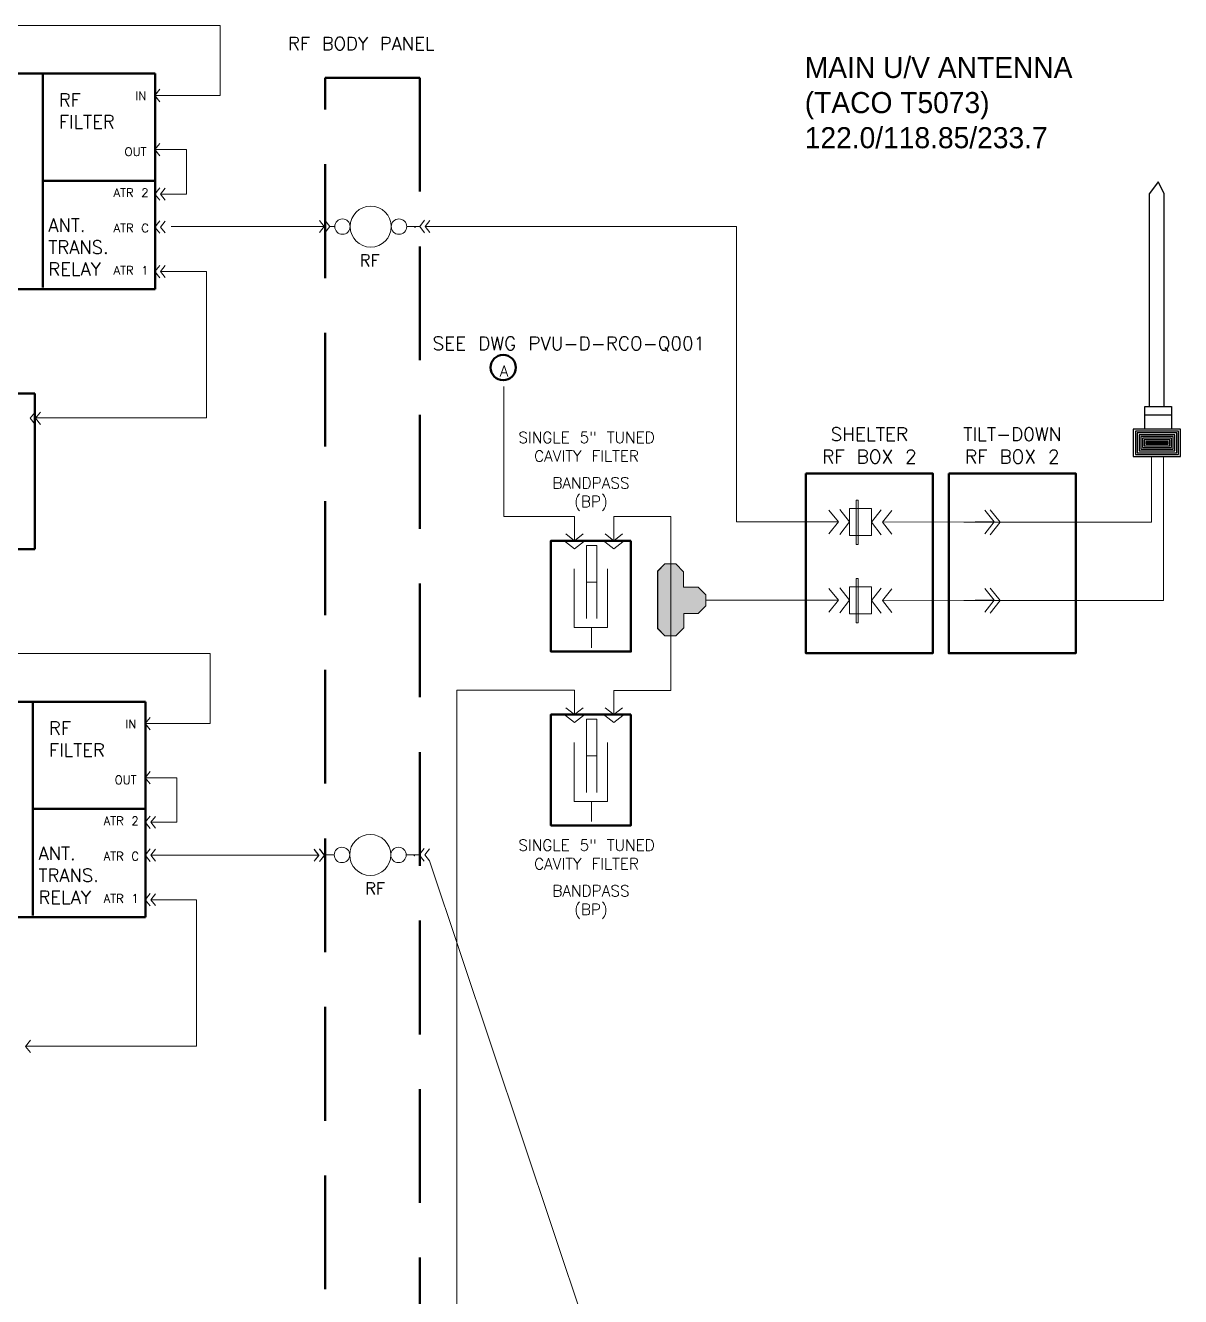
# Model space of a CAD drawing. Header units: inches. Extents: x 0 to 444788, y 0 to 92365.
# Drawn here: x 25.74 to 32.59, y 12.91 to 20.45 of the extents above; entities that cross this region are included whole.
import ezdxf

# ---------------------------------------------------------------- set-up
doc = ezdxf.new("R2010")
doc.units = ezdxf.units.IN
doc.header["$MEASUREMENT"] = 0
doc.linetypes.add('DASHEDSPACED', pattern=[1, 0.675, -0.325])
for name, color, linetype, lineweight in [('ANNO-TEXT', 7, 'Continuous', 30), ('Q-DATA-CABL', 1, 'Continuous', 50), ('Q-DIAG', 1, 'Continuous', 50), ('Q-RACK', 4, 'Continuous', 50), ('Q-SCEM', 4, 'Continuous', 50), ('Q-TELC-EQPN', 4, 'Continuous', 50)]:
    doc.layers.add(name, color=color, linetype=linetype, lineweight=lineweight)
doc.styles.get("Standard").update_dxf_attribs({"font": 'txt.shx'})
doc.styles.add('Style-ENGINEERING', font='ENGINEERING.shx')

# ---------------------------------------------------------------- blocks, each defined once
blk = doc.blocks.new('*U5')
at = {"layer": 'Q-TELC-EQPN', "color": 1, "linetype": 'Continuous', "lineweight": 15}
for p, q in [((-0.1266, 0.1516), (-0.0882, 0.19)), ((-0.1266, -0.1516), (-0.1266, 0.1516)), ((-0.0882, 0.19), (-0.0311, 0.19)), ((-0.0311, 0.19), (0.0104, 0.1485)), ((0.0104, 0.1485), (0.0104, 0.0675)), ((0.0104, 0.0675), (0.0862, 0.0675)), ((0.0862, 0.0675), (0.1267, 0.027)), ((0.1267, 0.027), (0.1267, -0.0312)), ((0.1267, -0.0312), (0.0862, -0.0717)), ((0.0862, -0.0717), (0.0114, -0.0717)), ((0.0114, -0.0717), (0.0114, -0.1475)), ((-0.1266, -0.1516), (-0.0882, -0.1901)), ((-0.0882, -0.1901), (-0.0311, -0.1901)), ((-0.0311, -0.1901), (0.0114, -0.1475))]:
    blk.add_line(p, q, dxfattribs=at)

msp = doc.modelspace()

# ---------------------------------------------------------------- hatches: boundary and pattern name
at = {"layer": 'Q-TELC-EQPN', "lineweight": 15, "extrusion": (0, 0, -1)}
msp.add_hatch(color=1, dxfattribs=at).paths.add_polyline_path([(-29.4882, 17.2118), (-29.5314, 17.255), (-29.5957, 17.255), (-29.6424, 17.2083), (-29.6424, 17.1172), (-29.7276, 17.1172), (-29.7732, 17.0716), (-29.7732, 17.0062), (-29.7276, 16.9606), (-29.6435, 16.9606), (-29.6435, 16.8753), (-29.5957, 16.8274), (-29.5314, 16.8274), (-29.4882, 16.8707)], flags=0)

# ---------------------------------------------------------------- linework, layer by layer
at = {"layer": 'Q-DATA-CABL', "color": 5, "lineweight": 15}
for p, q in [((28.1095, 19.2566), (29.9564, 19.2566)), ((29.9564, 19.2566), (29.9564, 17.5039)), ((32.4177, 17.8914), (32.4177, 17.5018)), ((32.4882, 17.8914), (32.4882, 17.0369)), ((31.3051, 17.5018), (32.4177, 17.5018)), ((31.3051, 17.0369), (32.4882, 17.0369)), ((28.9954, 16.5053), (28.2974, 16.5053)), ((28.2974, 11.3821), (28.2974, 16.5053))]:
    msp.add_line(p, q, dxfattribs=at)
at = {"layer": 'Q-DATA-CABL', "color": 5, "lineweight": 15, "flags": 128}
msp.add_lwpolyline([(28.9954, 17.5363), (28.575, 17.5363), (28.575, 18.3069)], dxfattribs=at)
at = {"layer": 'Q-DIAG'}
for p, q in [((26.5082, 20.1644), (23.6426, 20.1644)), ((25.8409, 20.1644), (25.8409, 18.895)), ((26.5082, 18.8854), (26.5082, 20.1644)), ((25.8409, 19.5287), (26.5082, 19.5287)), ((26.5082, 18.8854), (23.6426, 18.8854)), ((25.7931, 18.2668), (23.6426, 18.2668)), ((25.7931, 18.2668), (25.7931, 17.3433)), ((25.7931, 17.3433), (23.6426, 17.3433)), ((26.4497, 16.4373), (23.5841, 16.4373)), ((25.7825, 16.4373), (25.7825, 15.1679)), ((26.4497, 15.1583), (26.4497, 16.4373)), ((25.7825, 15.8016), (26.4497, 15.8016)), ((26.4497, 15.1583), (23.5841, 15.1583))]:
    msp.add_line(p, q, dxfattribs=at)
at = {"layer": 'Q-DIAG', "linetype": 'DASHEDSPACED'}
for p, q in [((27.5153, 6.9512), (27.5153, 20.1386)), ((27.5153, 20.1386), (28.0776, 20.1386)), ((28.0776, 20.1386), (28.0776, 6.9512))]:
    msp.add_line(p, q, dxfattribs=at)
at = {"layer": 'Q-RACK', "color": 4, "linetype": 'Continuous', "lineweight": 30}
for p, q in [((32.4573, 19.5209), (32.4067, 19.4532)), ((32.4935, 19.4532), (32.4573, 19.5209)), ((32.4067, 18.188), (32.4067, 19.4532)), ((32.4935, 18.188), (32.4935, 19.4532)), ((32.3777, 18.188), (32.537, 18.188)), ((32.3777, 18.0548), (32.3777, 18.188)), ((32.537, 18.188), (32.537, 18.0548)), ((32.3777, 18.1395), (32.537, 18.1395)), ((32.5903, 18.0548), (32.3099, 18.0548)), ((32.3099, 18.0548), (32.3099, 17.8914)), ((32.5779, 18.0424), (32.3223, 18.0424)), ((32.3223, 18.0424), (32.3223, 17.9037)), ((32.5672, 18.0317), (32.333, 18.0317)), ((32.333, 18.0317), (32.333, 17.9144)), ((32.5672, 17.9144), (32.5672, 18.0317)), ((32.5779, 17.9037), (32.5779, 18.0424)), ((32.5903, 17.8914), (32.5903, 18.0548)), ((32.5565, 18.0211), (32.3437, 18.0211)), ((32.3437, 18.0211), (32.3437, 17.9251)), ((32.5464, 18.0109), (32.3538, 18.0109)), ((32.3538, 18.0109), (32.3538, 17.9353)), ((32.5363, 18.0008), (32.3639, 18.0008)), ((32.3639, 18.0008), (32.3639, 17.9454)), ((32.5267, 17.9912), (32.3735, 17.9912)), ((32.3735, 17.9912), (32.3735, 17.955)), ((32.3735, 17.955), (32.5267, 17.955)), ((32.516, 17.9806), (32.3842, 17.9806)), ((32.3842, 17.9806), (32.3842, 17.9656)), ((32.3842, 17.9656), (32.516, 17.9656)), ((32.5098, 17.9744), (32.3904, 17.9744)), ((32.3904, 17.9744), (32.3904, 17.9718)), ((32.3904, 17.9718), (32.5098, 17.9718)), ((32.5098, 17.9718), (32.5098, 17.9744)), ((32.516, 17.9656), (32.516, 17.9806)), ((32.5267, 17.955), (32.5267, 17.9912)), ((32.5363, 17.9454), (32.5363, 18.0008)), ((32.5464, 17.9353), (32.5464, 18.0109)), ((32.5565, 17.9251), (32.5565, 18.0211)), ((32.3099, 17.8914), (32.5903, 17.8914)), ((32.3223, 17.9037), (32.5779, 17.9037)), ((32.333, 17.9144), (32.5672, 17.9144)), ((32.3437, 17.9251), (32.5565, 17.9251)), ((32.3538, 17.9353), (32.5464, 17.9353)), ((32.3639, 17.9454), (32.5363, 17.9454))]:
    msp.add_line(p, q, dxfattribs=at)
at = {"layer": 'Q-RACK', "color": 5, "linetype": 'Continuous', "lineweight": 15}
msp.add_line((30.1294, 9.5368), (28.1347, 15.4933), dxfattribs=at)
at = {"layer": 'Q-RACK', "flags": 128}
for points in [[(30.3679, 17.792), (31.1205, 17.792), (31.1205, 16.7246), (30.3679, 16.7246)], [(31.2154, 17.792), (31.9681, 17.792), (31.9681, 16.7246), (31.2154, 16.7246)], [(29.33, 17.3919), (28.8552, 17.3919), (28.8552, 16.7347), (29.33, 16.7347)], [(29.33, 16.3609), (28.8552, 16.3609), (28.8552, 15.7037), (29.33, 15.7037)]]:
    msp.add_lwpolyline(points, close=True, dxfattribs=at)
at = {"layer": 'Q-RACK'}
msp.add_circle((28.572, 18.4198), 0.0752, dxfattribs=at)
at = {"layer": 'Q-SCEM', "lineweight": 15}
for p, q in [((26.5062, 20.0341), (26.5356, 20.0709)), ((26.5062, 20.0341), (26.5356, 20.0709)), ((26.8929, 20.0343), (26.5062, 20.0341)), ((26.5062, 20.0341), (26.5356, 19.9973)), ((26.5062, 20.0341), (26.5356, 19.9973)), ((26.5062, 19.7131), (26.5356, 19.7499)), ((26.5062, 19.7131), (26.5356, 19.7499)), ((26.5062, 19.7131), (26.5356, 19.6763)), ((26.5062, 19.7131), (26.5356, 19.6763)), ((26.5062, 19.7131), (26.6939, 19.7131)), ((26.5062, 19.449), (26.5356, 19.4858)), ((26.5062, 19.449), (26.5356, 19.4858)), ((26.5392, 19.449), (26.5673, 19.4842)), ((26.5392, 19.449), (26.5673, 19.4842)), ((26.5062, 19.449), (26.5356, 19.4122)), ((26.5062, 19.449), (26.5356, 19.4122)), ((26.5392, 19.449), (26.5673, 19.4138)), ((26.5392, 19.449), (26.5673, 19.4138)), ((26.5392, 19.449), (26.6939, 19.449)), ((26.5062, 19.2537), (26.5356, 19.2905)), ((26.5062, 19.2537), (26.5356, 19.2905)), ((26.5062, 19.2537), (26.5356, 19.2169)), ((26.5062, 19.2537), (26.5356, 19.2169)), ((26.5392, 19.2537), (26.5673, 19.2889)), ((26.5392, 19.2537), (26.5673, 19.2889)), ((26.5392, 19.2537), (26.5673, 19.2185)), ((26.5392, 19.2537), (26.5673, 19.2185)), ((26.6021, 19.2561), (27.4967, 19.2561)), ((27.5046, 19.2561), (27.4626, 19.2561)), ((27.5107, 19.2566), (27.4826, 19.2918)), ((27.5107, 19.2566), (27.4826, 19.2214)), ((27.5105, 19.2561), (27.4895, 19.2561)), ((27.5437, 19.2566), (27.5143, 19.2934)), ((27.5437, 19.2566), (27.5143, 19.2198)), ((27.5726, 19.2561), (27.5437, 19.2561)), ((27.664, 19.2561), (27.6641, 19.2561)), ((27.664, 19.2536), (27.6641, 19.2536)), ((27.9079, 19.2561), (27.9079, 19.2561)), ((27.9079, 19.2536), (27.908, 19.2536)), ((27.9994, 19.2561), (28.0771, 19.2561)), ((28.0765, 19.2566), (28.1059, 19.2934)), ((28.0765, 19.2566), (28.1059, 19.2198)), ((28.1095, 19.2566), (28.1376, 19.2919)), ((28.1095, 19.2566), (28.1376, 19.2214)), ((26.5062, 18.9895), (26.5356, 19.0263)), ((26.5062, 18.9895), (26.5356, 19.0263)), ((26.5392, 18.9895), (26.5673, 19.0247)), ((26.5392, 18.9895), (26.5673, 19.0247)), ((26.5062, 18.9895), (26.5356, 18.9527)), ((26.5062, 18.9895), (26.5356, 18.9527)), ((26.5392, 18.9895), (26.5673, 18.9543)), ((26.5392, 18.9895), (26.5673, 18.9543)), ((26.5392, 18.9895), (26.8109, 18.9895)), ((26.8109, 18.9895), (26.8109, 18.1209)), ((25.7655, 18.1188), (25.7949, 18.1556)), ((25.7655, 18.1188), (25.7949, 18.082)), ((25.7972, 18.1188), (25.8266, 18.1556)), ((25.7972, 18.1188), (25.8266, 18.082)), ((26.8109, 18.1209), (25.7997, 18.1209)), ((30.5608, 17.5039), (30.5046, 17.5743)), ((30.6268, 17.5039), (30.5681, 17.5775)), ((30.6268, 17.4242), (30.6268, 17.5835)), ((30.6268, 17.5835), (30.7562, 17.5835)), ((30.6774, 17.6329), (30.6653, 17.6329)), ((30.6653, 17.6329), (30.6653, 17.3707)), ((30.6774, 17.3707), (30.6774, 17.6329)), ((30.756, 17.5018), (30.8147, 17.5755)), ((30.7562, 17.5835), (30.7562, 17.4242)), ((31.4851, 17.5039), (31.4289, 17.5743)), ((31.52, 17.5018), (31.4613, 17.5755)), ((28.9954, 17.5363), (28.9954, 17.3919)), ((29.2284, 17.5355), (29.2284, 17.3919)), ((29.2284, 17.5355), (29.5669, 17.5355)), ((30.5608, 17.5039), (30.5046, 17.4334)), ((30.6268, 17.5039), (30.5681, 17.4302)), ((30.756, 17.5018), (30.8147, 17.4282)), ((30.822, 17.5018), (30.8782, 17.5723)), ((30.822, 17.5018), (30.8782, 17.4314)), ((31.4851, 17.5039), (31.4289, 17.4334)), ((31.52, 17.5018), (31.4613, 17.4282)), ((31.52, 17.5018), (31.7185, 17.5018)), ((28.9954, 17.3919), (28.9442, 17.4328)), ((28.9954, 17.3919), (29.0467, 17.4328)), ((29.2284, 17.3919), (29.1772, 17.4328)), ((29.2284, 17.3919), (29.2797, 17.4328)), ((30.7562, 17.4242), (30.6268, 17.4242)), ((28.9954, 17.3439), (28.9419, 17.3866)), ((28.9954, 17.3439), (29.049, 17.3866)), ((29.0651, 16.9301), (29.0651, 17.3649)), ((29.0651, 17.3649), (29.1268, 17.3649)), ((29.1268, 17.3649), (29.1268, 16.9301)), ((29.2284, 17.3439), (29.1749, 17.3866)), ((29.2284, 17.3439), (29.282, 17.3866)), ((30.6653, 17.3707), (30.6774, 17.3707)), ((28.9926, 17.2264), (28.9926, 16.8768)), ((29.1908, 16.8768), (29.1908, 17.2264)), ((29.1268, 17.1475), (29.0651, 17.1475)), ((30.6774, 17.168), (30.6653, 17.168)), ((30.6653, 17.168), (30.6653, 16.9058)), ((30.6774, 16.9058), (30.6774, 17.168)), ((30.5608, 17.0389), (30.5046, 17.1094)), ((30.6268, 17.0389), (30.5681, 17.1125)), ((30.6268, 16.9593), (30.6268, 17.1185)), ((30.6268, 17.1185), (30.7562, 17.1185)), ((30.756, 17.0369), (30.8147, 17.1105)), ((30.7562, 17.1185), (30.7562, 16.9593)), ((30.822, 17.0369), (30.8782, 17.1073)), ((31.4851, 17.0389), (31.4289, 17.1094)), ((31.52, 17.0369), (31.4613, 17.1105)), ((29.7732, 17.0389), (29.9784, 17.0389)), ((30.5608, 17.0389), (30.5046, 16.9685)), ((30.6268, 17.0389), (30.5681, 16.9653)), ((30.756, 17.0369), (30.8147, 16.9633)), ((30.822, 17.0369), (30.8782, 16.9664)), ((31.4851, 17.0389), (31.4289, 16.9685)), ((31.52, 17.0369), (31.4613, 16.9633)), ((30.7562, 16.9593), (30.6268, 16.9593)), ((30.6653, 16.9058), (30.6774, 16.9058)), ((28.9926, 16.8768), (29.1908, 16.8768)), ((29.0949, 16.8768), (29.0949, 16.7577)), ((28.9954, 16.5053), (28.9954, 16.3609)), ((29.2284, 16.5045), (29.2284, 16.3609)), ((29.2284, 16.5045), (29.5669, 16.5045)), ((28.9954, 16.3609), (28.9442, 16.4017)), ((28.9954, 16.3609), (29.0467, 16.4017)), ((29.2284, 16.3609), (29.1772, 16.4017)), ((29.2284, 16.3609), (29.2797, 16.4017)), ((26.4478, 16.307), (26.4771, 16.3438)), ((26.4478, 16.307), (26.4771, 16.3438)), ((26.8345, 16.3072), (26.4478, 16.307)), ((26.4478, 16.307), (26.4771, 16.2702)), ((26.4478, 16.307), (26.4771, 16.2702)), ((28.9954, 16.3129), (28.9419, 16.3556)), ((28.9954, 16.3129), (29.049, 16.3556)), ((29.0651, 15.8991), (29.0651, 16.3339)), ((29.0651, 16.3339), (29.1268, 16.3339)), ((29.1268, 16.3339), (29.1268, 15.8991)), ((29.2284, 16.3129), (29.1749, 16.3556)), ((29.2284, 16.3129), (29.282, 16.3556)), ((28.9926, 16.1953), (28.9926, 15.8458)), ((29.1908, 15.8458), (29.1908, 16.1953)), ((29.1268, 16.1165), (29.0651, 16.1165)), ((26.4478, 15.986), (26.4771, 16.0228)), ((26.4478, 15.986), (26.4771, 16.0228)), ((26.4478, 15.986), (26.4771, 15.9492)), ((26.4478, 15.986), (26.4771, 15.9492)), ((26.4478, 15.986), (26.6355, 15.986)), ((28.9926, 15.8458), (29.1908, 15.8458)), ((29.0949, 15.8458), (29.0949, 15.7267)), ((26.4478, 15.7219), (26.4771, 15.7587)), ((26.4478, 15.7219), (26.4771, 15.7587)), ((26.4478, 15.7219), (26.4771, 15.6851)), ((26.4478, 15.7219), (26.4771, 15.6851)), ((26.4807, 15.7219), (26.5089, 15.7571)), ((26.4807, 15.7219), (26.5089, 15.7571)), ((26.4807, 15.7219), (26.5089, 15.6867)), ((26.4807, 15.7219), (26.5089, 15.6867)), ((26.4807, 15.7219), (26.6355, 15.7219)), ((26.4478, 15.5266), (26.4771, 15.5634)), ((26.4478, 15.5266), (26.4771, 15.5634)), ((26.4807, 15.5266), (26.5089, 15.5618)), ((26.4807, 15.5266), (26.5089, 15.5618)), ((27.4783, 15.5266), (27.4502, 15.5618)), ((27.4783, 15.5255), (27.4502, 15.5607)), ((27.5113, 15.5266), (27.482, 15.5634)), ((27.5113, 15.5255), (27.482, 15.5623)), ((28.0736, 15.5285), (28.103, 15.5654)), ((28.1066, 15.5285), (28.1347, 15.5638)), ((26.4478, 15.5266), (26.4771, 15.4898)), ((26.4478, 15.5266), (26.4771, 15.4898)), ((26.4807, 15.5266), (26.5089, 15.4914)), ((26.4807, 15.5266), (26.5089, 15.4914)), ((26.4807, 15.5266), (27.4563, 15.5266)), ((27.4783, 15.5266), (27.3889, 15.5266)), ((27.4336, 15.5266), (27.4563, 15.5266)), ((27.4783, 15.5266), (27.4502, 15.4914)), ((27.4783, 15.5255), (27.4502, 15.4903)), ((27.5113, 15.5266), (27.482, 15.4898)), ((27.5113, 15.5255), (27.482, 15.4887)), ((27.5697, 15.528), (27.5148, 15.528)), ((27.661, 15.5255), (27.6612, 15.5255)), ((27.6611, 15.528), (27.6611, 15.528)), ((27.905, 15.528), (27.905, 15.528)), ((27.905, 15.5255), (27.9051, 15.5255)), ((27.9965, 15.528), (28.0742, 15.528)), ((28.0736, 15.5285), (28.103, 15.4917)), ((28.1066, 15.5285), (28.1347, 15.4933)), ((26.4478, 15.2624), (26.4771, 15.2992)), ((26.4478, 15.2624), (26.4771, 15.2992)), ((26.4478, 15.2624), (26.4771, 15.2256)), ((26.4478, 15.2624), (26.4771, 15.2256)), ((26.4807, 15.2624), (26.5089, 15.2976)), ((26.4807, 15.2624), (26.5089, 15.2976)), ((26.4807, 15.2624), (26.5089, 15.2272)), ((26.4807, 15.2624), (26.5089, 15.2272)), ((26.4807, 15.2624), (26.7525, 15.2624)), ((26.7525, 15.2624), (26.7525, 14.3938)), ((25.7388, 14.3917), (25.7681, 14.4285)), ((25.7388, 14.3917), (25.7681, 14.3549)), ((26.7525, 14.3938), (25.7413, 14.3938))]:
    msp.add_line(p, q, dxfattribs=at)
at = {"layer": 'Q-SCEM', "linetype": 'Continuous', "lineweight": 15}
for p, q in [((26.6939, 19.7131), (26.6939, 19.449)), ((26.6355, 15.986), (26.6355, 15.7219))]:
    msp.add_line(p, q, dxfattribs=at)
at = {"layer": 'Q-SCEM', "color": 5, "linetype": 'Continuous', "lineweight": 15}
for p, q in [((30.5607, 17.5039), (29.9564, 17.5039)), ((30.822, 17.5018), (31.3715, 17.5039)), ((31.485, 17.5039), (31.3715, 17.5039)), ((31.52, 17.5018), (32.0594, 17.5018)), ((30.5607, 17.0389), (29.9784, 17.0389)), ((30.822, 17.0369), (31.3715, 17.0389)), ((31.485, 17.0389), (31.3715, 17.0389)), ((31.52, 17.0369), (32.0594, 17.0369))]:
    msp.add_line(p, q, dxfattribs=at)
at = {"layer": 'Q-SCEM', "lineweight": 15, "flags": 128}
for points in [[(26.8929, 20.0343), (26.8929, 20.4499), (25.296, 20.4499), (25.2399, 20.4499), (25.2399, 20.4499)], [(26.8345, 16.3072), (26.8345, 16.7228), (25.2376, 16.7228), (25.1815, 16.7228), (25.1815, 16.7228)]]:
    msp.add_lwpolyline(points, dxfattribs=at)
at = {"layer": 'Q-SCEM', "lineweight": 15}
for centre, major_axis in [((27.786, 19.2561), (0.1219, 0)), ((27.6183, 19.2561), (0.0457, 0)), ((27.9537, 19.2561), (0.0457, 0)), ((27.7831, 15.528), (0.1219, 0)), ((27.6154, 15.528), (0.0457, 0)), ((27.9507, 15.528), (0.0457, 0))]:
    msp.add_ellipse(centre, major_axis=major_axis, ratio=0.999965, dxfattribs=at)
for p in [(28.0479, 19.2512), (30.6774, 17.6329), (30.6774, 17.168), (28.045, 15.5231)]:
    msp.add_point(p, dxfattribs=at)
at = {"layer": 'Q-TELC-EQPN', "color": 1, "lineweight": 15}
msp.add_line((29.5669, 17.5355), (29.5669, 16.5045), dxfattribs=at)
at = {"layer": 'Q-TELC-EQPN', "color": 1, "lineweight": 15, "flags": 128}
msp.add_lwpolyline([(29.4882, 17.2118), (29.5314, 17.255), (29.5957, 17.255), (29.6424, 17.2083), (29.6424, 17.1172), (29.7276, 17.1172), (29.7732, 17.0716), (29.7732, 17.0062), (29.7276, 16.9606), (29.6435, 16.9606), (29.6435, 16.8753), (29.5957, 16.8274), (29.5314, 16.8274), (29.4882, 16.8707)], close=True, dxfattribs=at)

# ---------------------------------------------------------------- block references
at = {"layer": 'Q-TELC-EQPN', "color": 1, "linetype": 'Continuous', "lineweight": 15, "xscale": 1.125, "yscale": 1.125, "zscale": 1.125}
msp.add_blockref('*U5', (29.6307, 17.0413), dxfattribs=at)
msp.add_blockref('*U5', (29.6307, 17.0413), dxfattribs=at)

# ---------------------------------------------------------------- texts
at = {"layer": 'ANNO-TEXT', "width": 1.000035}
for s, height, p in [('RF BODY PANEL', 0.078044, (27.2957, 20.303)), ('RF ', 0.07805, (25.9357, 19.9686)), ('RF ', 0.07805, (25.9357, 19.9686)), ('IN', 0.05048, (26.3895, 20.0071)), ('IN', 0.05048, (26.3895, 20.0071)), ('FILTER', 0.07805, (25.9357, 19.8385)), ('FILTER', 0.07805, (25.9357, 19.8385)), ('OUT', 0.05048, (26.3255, 19.6753)), ('OUT', 0.05048, (26.3255, 19.6753)), ('ATR 2', 0.05048, (26.2605, 19.4321)), ('ANT.', 0.07805, (25.8734, 19.2253)), ('ATR C', 0.05048, (26.2605, 19.2222)), ('ATR C', 0.05048, (26.2605, 19.2222)), ('TRANS.', 0.07805, (25.8734, 19.0952)), ('RF', 0.07128, (27.7201, 19.0203)), ('RELAY', 0.07805, (25.8734, 18.9651)), ('ATR 1', 0.05048, (26.2605, 18.9711)), ('RF ', 0.07805, (25.8772, 16.2415)), ('RF ', 0.07805, (25.8772, 16.2415)), ('IN', 0.05048, (26.331, 16.2801)), ('IN', 0.05048, (26.331, 16.2801)), ('FILTER', 0.07805, (25.8772, 16.1114)), ('FILTER', 0.07805, (25.8772, 16.1114)), ('OUT', 0.05048, (26.267, 15.9483)), ('OUT', 0.05048, (26.267, 15.9483)), ('ATR 2', 0.05048, (26.202, 15.705)), ('ANT.', 0.07805, (25.815, 15.4982)), ('ATR C', 0.05048, (26.202, 15.4951)), ('ATR C', 0.05048, (26.202, 15.4951)), ('TRANS.', 0.07805, (25.815, 15.3681)), ('RELAY', 0.07805, (25.815, 15.238)), ('RF', 0.07128, (27.7526, 15.2939)), ('ATR 1', 0.05048, (26.202, 15.244))]:
    msp.add_text(s, height=height, dxfattribs=at).set_placement(p)
at = {"layer": 'ANNO-TEXT', "insert": (30.3609, 19.9912), "char_height": 0.125, "attachment_point": 4, "style": 'Style-ENGINEERING'}
msp.add_mtext('MAIN U/V ANTENNA\\P(TACO T5073)\\P122.0/118.85/233.7', dxfattribs=at)
at = {"layer": 'ANNO-TEXT'}
for s, insert, char_height, attachment_point in [('SEE DWG PVU-D-RCO-Q001', (28.153, 18.5154), 0.08, 7), ('SINGLE 5" TUNED\\PCAVITY FILTER', (29.0664, 18.0385), 0.066358, 2), ('SHELTER\\PRF BOX 2', (30.7442, 17.8513), 0.08, 8), ('TILT-D0WN\\PRF BOX 2', (31.5917, 17.8513), 0.08, 8), ('BANDPASS\\P(BP)', (29.0926, 17.7684), 0.06636, 2), ('SINGLE 5" TUNED\\PCAVITY FILTER', (29.0664, 15.6188), 0.066358, 2), ('BANDPASS\\P(BP)', (29.0926, 15.3487), 0.06636, 2)]:
    msp.add_mtext(s, dxfattribs=dict(at, insert=insert, char_height=char_height, attachment_point=attachment_point))
at = {"layer": 'ANNO-TEXT', "insert": (28.5513, 18.3664), "char_height": 0.0664, "attachment_point": 7, "line_spacing_factor": 0.6}
msp.add_mtext('A', dxfattribs=at)

doc.saveas('drawing.dxf')
